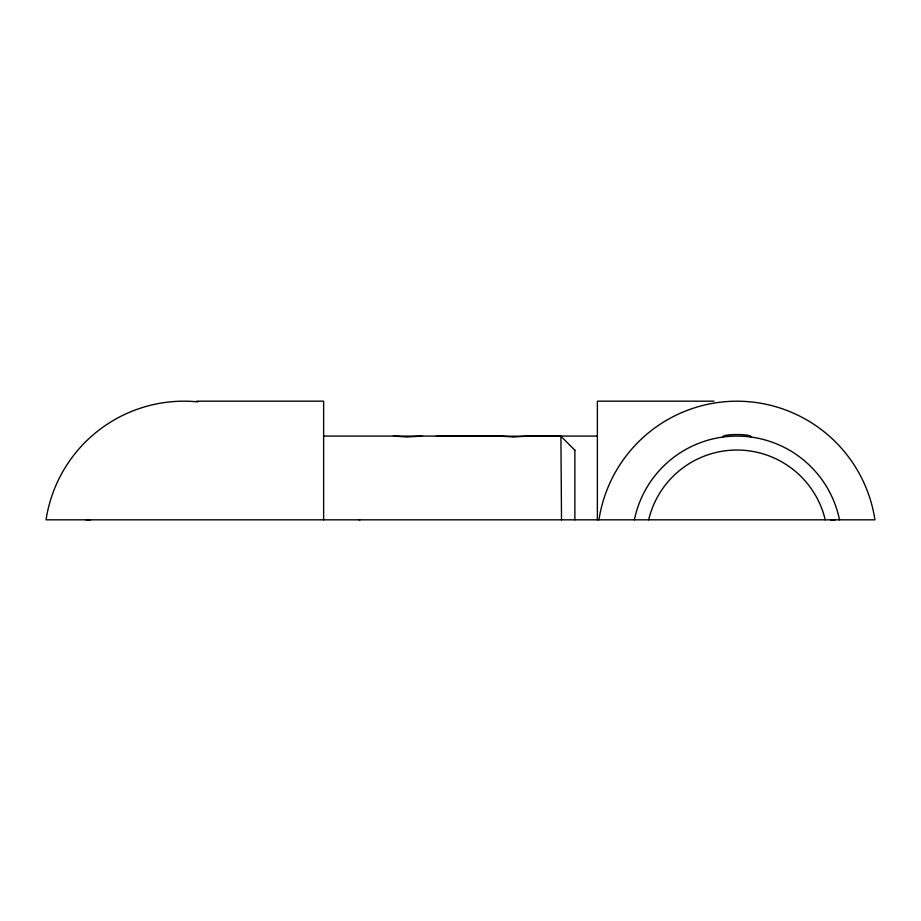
<?xml version="1.0" encoding="UTF-8"?>
<svg xmlns="http://www.w3.org/2000/svg" width="921" height="921" viewBox="0 0 921 921"><rect width="100%" height="100%" fill="white"/><g stroke="black" fill="none" stroke-linecap="round" stroke-linejoin="round"><path stroke-width="1.38" d="M359.167 519.824L359.996 519.824M196.645 401.176L323.628 401.176L323.628 519.824M714.028 401.176L597.372 401.176L597.372 519.824M323.628 436.07L421.968 436.105M436.358 436.105L499.677 436.07L513.63 437.003L527.572 436.07L597.372 436.07M85.941 519.824L90.408 519.824M830.592 519.824L835.059 519.824M561.522 519.824L560.901 436.07M393.486 436.082L407.37 437.003L421.311 436.07L560.901 436.255L574.865 450.208M574.865 450.081L574.865 519.824M197.831 401.867A139.578 139.578 0 0 0 46.05 519.824L874.95 519.824A139.578 139.578 0 0 0 598.961 519.824M634.385 519.824A104.683 104.683 0 0 1 839.515 519.824M723.376 436.991A13.93 2.015 0 0 1 736.95 434.528A13.93 2.015 0 0 1 750.523 436.991M648.66 519.824A90.742 90.742 0 0 1 825.239 519.824"/></g></svg>
